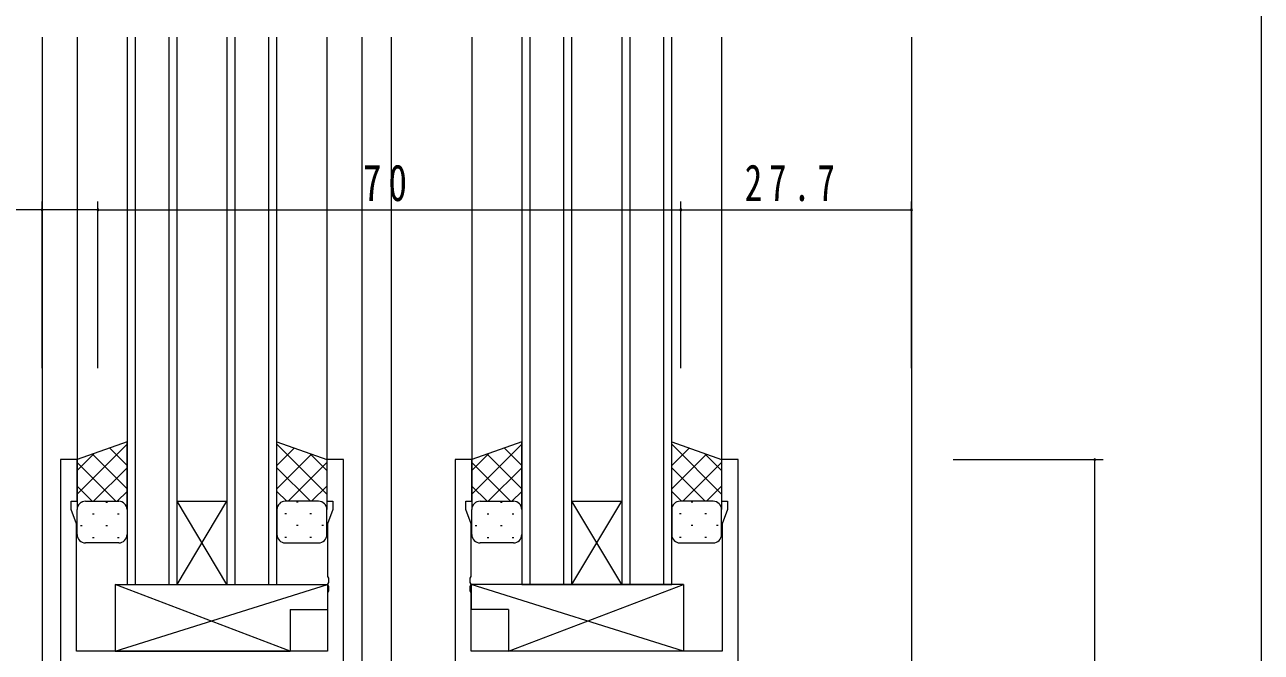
# Model space of a CAD drawing. Units: millimetres, scale not verified. Extents: x -567 to 567, y -403 to 403.
# Drawn here: x -423.3 to -274.8, y -165.1 to -89.7 of the extents above; entities that cross this region are included whole.
import ezdxf

# ---------------------------------------------------------------- set-up
doc = ezdxf.new("R2010")
doc.units = ezdxf.units.MM
doc.header["$LTSCALE"] = 2
for name, color, linetype, lineweight in [('0-3_YKK_11', 7, 'Continuous', 18), ('0-4_YKK_12', 2, 'Continuous', 18), ('0-5_YKK_13', 4, 'Continuous', 18), ('0-6_YKK_D', 6, 'Continuous', 18)]:
    doc.layers.add(name, color=color, linetype=linetype, lineweight=lineweight)
doc.styles.add('ＭＳ ゴシック', font='')
doc.styles.get('ＭＳ ゴシック').set_extended_font_data('MS Gothic')

msp = doc.modelspace()

# ---------------------------------------------------------------- linework, layer by layer
at = {"layer": '0-3_YKK_11'}
for p, q in [((-417.038, -141.982), (-419.038, -141.982)), ((-419.038, -141.982), (-419.038, -166.982)), ((-417.038, -146.982), (-417.038, -141.982)), ((-385.038, -141.982), (-387.038, -141.982)), ((-385.038, -227.982), (-385.038, -141.982)), ((-371.638, -141.982), (-371.638, -222.332)), ((-337.638, -166.982), (-337.638, -141.982)), ((-417.738, -146.982), (-417.038, -146.982)), ((-417.738, -147.982), (-417.738, -146.982)), ((-417.108, -149.713), (-417.738, -147.982)), ((-386.338, -147.982), (-386.968, -149.713)), ((-369.708, -149.713), (-370.338, -147.982)), ((-338.938, -147.982), (-339.568, -149.713)), ((-417.108, -164.982), (-417.108, -149.713)), ((-339.568, -149.713), (-339.568, -164.982)), ((-386.848, -157.207), (-386.848, -157.757)), ((-369.828, -157.757), (-369.828, -157.207)), ((-386.848, -157.757), (-386.968, -157.941)), ((-386.968, -157.941), (-386.968, -164.982)), ((-369.708, -157.941), (-369.828, -157.757)), ((-369.708, -164.982), (-369.708, -157.941)), ((-386.968, -164.982), (-417.108, -164.982)), ((-339.568, -164.982), (-369.708, -164.982))]:
    msp.add_line(p, q, dxfattribs=at)
for points in [[(-387.038, -141.982), (-387.038, -146.982), (-386.338, -146.982), (-386.338, -147.982)], [(-370.338, -147.982), (-370.338, -146.982), (-369.638, -146.982), (-369.638, -141.982), (-371.638, -141.982)], [(-337.638, -141.982), (-339.638, -141.982), (-339.638, -146.982), (-338.938, -146.982), (-338.938, -147.982)], [(-386.968, -149.713), (-386.968, -156.024), (-386.848, -156.207), (-386.848, -156.757), (-386.968, -156.941), (-386.968, -157.024), (-386.848, -157.207)], [(-369.828, -157.207), (-369.708, -157.024), (-369.708, -156.941), (-369.828, -156.757), (-369.828, -156.207), (-369.708, -156.024), (-369.708, -149.713)]]:
    msp.add_lwpolyline(points, dxfattribs=at)
at = {"layer": '0-4_YKK_12'}
for p, q in [((-421.238, -91.232), (-421.238, -166.982)), ((-417.038, -91.232), (-417.038, -142.482)), ((-411.038, -91.232), (-411.038, -156.983)), ((-410.038, -156.983), (-410.038, -91.232)), ((-406.038, -91.232), (-406.038, -156.983)), ((-405.038, -156.983), (-405.038, -91.232)), ((-399.038, -91.232), (-399.038, -156.983)), ((-398.038, -156.983), (-398.038, -91.232)), ((-394.038, -91.232), (-394.038, -156.983)), ((-393.038, -156.983), (-393.038, -91.232)), ((-387.038, -91.232), (-387.038, -142.482)), ((-382.838, -91.232), (-382.838, -253.982)), ((-379.338, -91.232), (-379.338, -222.982)), ((-369.638, -91.232), (-369.638, -142.482)), ((-363.638, -91.232), (-363.638, -156.983)), ((-362.638, -156.983), (-362.638, -91.232)), ((-358.638, -91.232), (-358.638, -156.983)), ((-357.638, -156.983), (-357.638, -91.232)), ((-351.638, -91.232), (-351.638, -156.983)), ((-350.638, -156.983), (-350.638, -91.232)), ((-346.638, -91.232), (-346.638, -156.983)), ((-345.638, -156.983), (-345.638, -91.232)), ((-339.638, -91.232), (-339.638, -142.482)), ((-316.838, -91.232), (-316.838, -166.982)), ((-405.038, -156.983), (-399.038, -146.983)), ((-399.038, -156.983), (-405.038, -146.983)), ((-405.038, -146.983), (-399.038, -146.983)), ((-357.638, -156.983), (-351.638, -146.983)), ((-351.638, -156.983), (-357.638, -146.983)), ((-357.638, -146.983), (-351.638, -146.983)), ((-411.038, -156.983), (-405.038, -156.983)), ((-405.038, -156.983), (-399.038, -156.983)), ((-399.038, -156.983), (-393.038, -156.983)), ((-363.638, -156.983), (-357.638, -156.983)), ((-357.638, -156.983), (-351.638, -156.983)), ((-351.638, -156.983), (-345.638, -156.983))]:
    msp.add_line(p, q, dxfattribs=at)
at = {"layer": '0-5_YKK_13'}
for p, q in [((-411.038, -139.84), (-417.038, -141.982)), ((-411.038, -140.135), (-417.038, -146.135)), ((-413.122, -140.584), (-411.038, -142.667)), ((-411.038, -147.982), (-411.038, -139.84)), ((-393.038, -147.982), (-393.038, -139.84)), ((-393.038, -139.84), (-387.038, -141.982)), ((-393.038, -140.135), (-387.038, -146.135)), ((-390.955, -140.584), (-393.038, -142.667)), ((-363.638, -139.84), (-369.638, -141.982)), ((-363.638, -140.135), (-369.638, -146.135)), ((-365.722, -140.584), (-363.638, -142.667)), ((-363.638, -147.982), (-363.638, -139.84)), ((-345.638, -139.84), (-339.638, -141.982)), ((-345.638, -147.982), (-345.638, -139.84)), ((-345.638, -140.135), (-339.638, -146.135)), ((-343.555, -140.584), (-345.638, -142.667)), ((-414.979, -141.247), (-417.038, -143.306)), ((-417.038, -141.982), (-417.038, -147.982)), ((-417.038, -142.324), (-412.38, -146.982)), ((-415.206, -141.328), (-411.038, -145.495)), ((-388.871, -141.328), (-393.038, -145.495)), ((-387.038, -142.324), (-391.697, -146.982)), ((-389.098, -141.247), (-387.038, -143.306)), ((-387.038, -141.982), (-387.038, -147.982)), ((-367.579, -141.247), (-369.638, -143.306)), ((-369.638, -141.982), (-369.638, -147.982)), ((-369.638, -142.324), (-364.98, -146.982)), ((-367.806, -141.328), (-363.638, -145.495)), ((-341.471, -141.328), (-345.638, -145.495)), ((-339.638, -142.324), (-344.297, -146.982)), ((-341.698, -141.247), (-339.638, -143.306)), ((-339.638, -141.982), (-339.638, -147.982)), ((-411.038, -142.963), (-415.058, -146.982)), ((-393.038, -142.963), (-389.019, -146.982)), ((-363.638, -142.963), (-367.658, -146.982)), ((-345.638, -142.963), (-341.619, -146.982)), ((-417.038, -145.152), (-415.208, -146.982)), ((-387.038, -145.152), (-388.869, -146.982)), ((-369.638, -145.152), (-367.808, -146.982)), ((-339.638, -145.152), (-341.469, -146.982)), ((-416.038, -146.982), (-412.038, -146.982)), ((-411.038, -145.792), (-412.229, -146.982)), ((-393.038, -145.792), (-391.848, -146.982)), ((-388.038, -146.982), (-392.038, -146.982)), ((-368.638, -146.982), (-364.638, -146.982)), ((-363.638, -145.792), (-364.829, -146.982)), ((-345.638, -145.792), (-344.448, -146.982)), ((-340.638, -146.982), (-344.638, -146.982)), ((-417.038, -147.98), (-417.038, -147.98)), ((-417.038, -150.982), (-417.038, -147.982)), ((-416.453, -147.072), (-416.418, -147.072)), ((-413.588, -147.072), (-413.388, -147.072)), ((-411.038, -147.982), (-411.038, -150.982)), ((-393.038, -147.982), (-393.038, -150.982)), ((-390.488, -147.072), (-390.688, -147.072)), ((-387.624, -147.072), (-387.658, -147.072)), ((-387.038, -147.98), (-387.038, -147.98)), ((-387.038, -150.982), (-387.038, -147.982)), ((-369.638, -147.98), (-369.638, -147.98)), ((-369.638, -150.982), (-369.638, -147.982)), ((-369.053, -147.072), (-369.018, -147.072)), ((-366.188, -147.072), (-365.988, -147.072)), ((-363.638, -147.982), (-363.638, -150.982)), ((-345.638, -147.982), (-345.638, -150.982)), ((-343.088, -147.072), (-343.288, -147.072)), ((-340.224, -147.072), (-340.258, -147.072)), ((-339.638, -147.98), (-339.638, -147.98)), ((-339.638, -150.982), (-339.638, -147.982)), ((-416.618, -149.902), (-416.418, -149.902)), ((-415.203, -148.487), (-415.003, -148.487)), ((-413.588, -149.902), (-413.388, -149.902)), ((-412.173, -148.487), (-411.973, -148.487)), ((-391.903, -148.487), (-392.103, -148.487)), ((-390.488, -149.902), (-390.688, -149.902)), ((-388.873, -148.487), (-389.073, -148.487)), ((-387.458, -149.902), (-387.658, -149.902)), ((-369.218, -149.902), (-369.018, -149.902)), ((-367.803, -148.487), (-367.603, -148.487)), ((-366.188, -149.902), (-365.988, -149.902)), ((-364.773, -148.487), (-364.573, -148.487)), ((-344.503, -148.487), (-344.703, -148.487)), ((-343.088, -149.902), (-343.288, -149.902)), ((-341.473, -148.487), (-341.673, -148.487)), ((-340.058, -149.902), (-340.258, -149.902)), ((-415.203, -151.317), (-415.003, -151.317)), ((-412.173, -151.317), (-411.973, -151.317)), ((-391.903, -151.317), (-392.103, -151.317)), ((-388.873, -151.317), (-389.073, -151.317)), ((-367.803, -151.317), (-367.603, -151.317)), ((-364.773, -151.317), (-364.573, -151.317)), ((-344.503, -151.317), (-344.703, -151.317)), ((-341.473, -151.317), (-341.673, -151.317)), ((-412.038, -151.982), (-416.038, -151.982)), ((-392.038, -151.982), (-388.038, -151.982)), ((-364.638, -151.982), (-368.638, -151.982)), ((-344.638, -151.982), (-340.638, -151.982)), ((-412.464, -156.983), (-386.968, -156.983)), ((-412.464, -164.982), (-386.968, -156.983)), ((-386.968, -156.983), (-386.968, -159.983)), ((-344.213, -156.983), (-369.708, -156.983)), ((-344.213, -164.982), (-369.708, -156.983)), ((-369.708, -156.983), (-369.708, -159.983)), ((-365.213, -164.982), (-344.213, -156.983)), ((-344.213, -156.983), (-344.213, -164.982)), ((-391.464, -159.983), (-386.968, -159.983)), ((-391.464, -159.983), (-391.464, -164.982)), ((-365.213, -159.983), (-369.708, -159.983)), ((-365.213, -159.983), (-365.213, -164.982)), ((-412.464, -164.982), (-391.464, -164.982)), ((-344.213, -164.982), (-365.213, -164.982))]:
    msp.add_line(p, q, dxfattribs=at)
msp.add_lwpolyline([(-391.464, -164.982), (-412.464, -156.983), (-412.464, -164.982)], dxfattribs=at)
for centre, start, end in [((-416.038, -147.982), 89.9999, 179.9999), ((-412.038, -147.982), 359.9999, 89.9999), ((-392.038, -147.982), 90.0001, 180.0001), ((-388.038, -147.982), 0.0001, 90.0001), ((-368.638, -147.982), 89.9999, 179.9999), ((-364.638, -147.982), 359.9999, 89.9999), ((-344.638, -147.982), 90.0001, 180.0001), ((-340.638, -147.982), 0.0001, 90.0001), ((-416.038, -150.982), 179.9999, 269.9999), ((-412.038, -150.982), 269.9999, 359.9999), ((-392.038, -150.982), 180.0001, 270.0001), ((-388.038, -150.982), 270.0001, 0.0001), ((-368.638, -150.982), 179.9999, 269.9999), ((-364.638, -150.982), 269.9999, 359.9999), ((-344.638, -150.982), 180.0001, 270.0001), ((-340.638, -150.982), 270.0001, 0.0001)]:
    msp.add_arc(centre, 1, start, end, dxfattribs=at)
at = {"layer": '0-6_YKK_D'}
for p, q in [((-274.838, 177.018), (-274.838, -208.982)), ((-421.238, -131.012), (-421.238, -110.982)), ((-414.538, -131.012), (-414.538, -110.982)), ((-414.538, -131.012), (-414.538, -110.982)), ((-344.538, -131.012), (-344.538, -110.982)), ((-344.538, -131.012), (-344.538, -110.982)), ((-316.838, -131.012), (-316.838, -110.982)), ((-311.838, -141.982), (-293.838, -141.982)), ((-294.838, -215.982), (-294.838, -141.982))]:
    msp.add_line(p, q, dxfattribs=at)
for points in [[(-414.538, -111.982), (-421.238, -111.982), (-436.138, -111.982)], [(-414.538, -111.982), (-344.538, -111.982), (-316.838, -111.982)]]:
    msp.add_lwpolyline(points, dxfattribs=at)
for centre, start, end in [((-421.238, -111.982), 0, 180), ((-421.238, -111.982), 180, 0), ((-414.538, -111.982), 0, 180), ((-414.538, -111.982), 0, 180), ((-414.538, -111.982), 180, 0), ((-414.538, -111.982), 180, 0), ((-344.538, -111.982), 0, 180), ((-344.538, -111.982), 0, 180), ((-344.538, -111.982), 180, 0), ((-344.538, -111.982), 180, 0), ((-316.838, -111.982), 0, 180), ((-316.838, -111.982), 180, 0), ((-294.838, -141.982), 90, 270), ((-294.838, -141.982), 270, 90)]:
    msp.add_arc(centre, 0.106, start, end, dxfattribs=at)

# ---------------------------------------------------------------- texts
at = {"layer": '0-6_YKK_D', "color": 7, "char_height": 4.399, "attachment_point": 7, "style": 'ＭＳ ゴシック'}
for s, insert in [('\\T1.37;\\W0.75;70', (-382.73, -110.982)), ('\\T1.39;\\W0.7;27.7', (-336.865, -110.982))]:
    msp.add_mtext(s, dxfattribs=dict(at, insert=insert))

doc.saveas('drawing.dxf')
